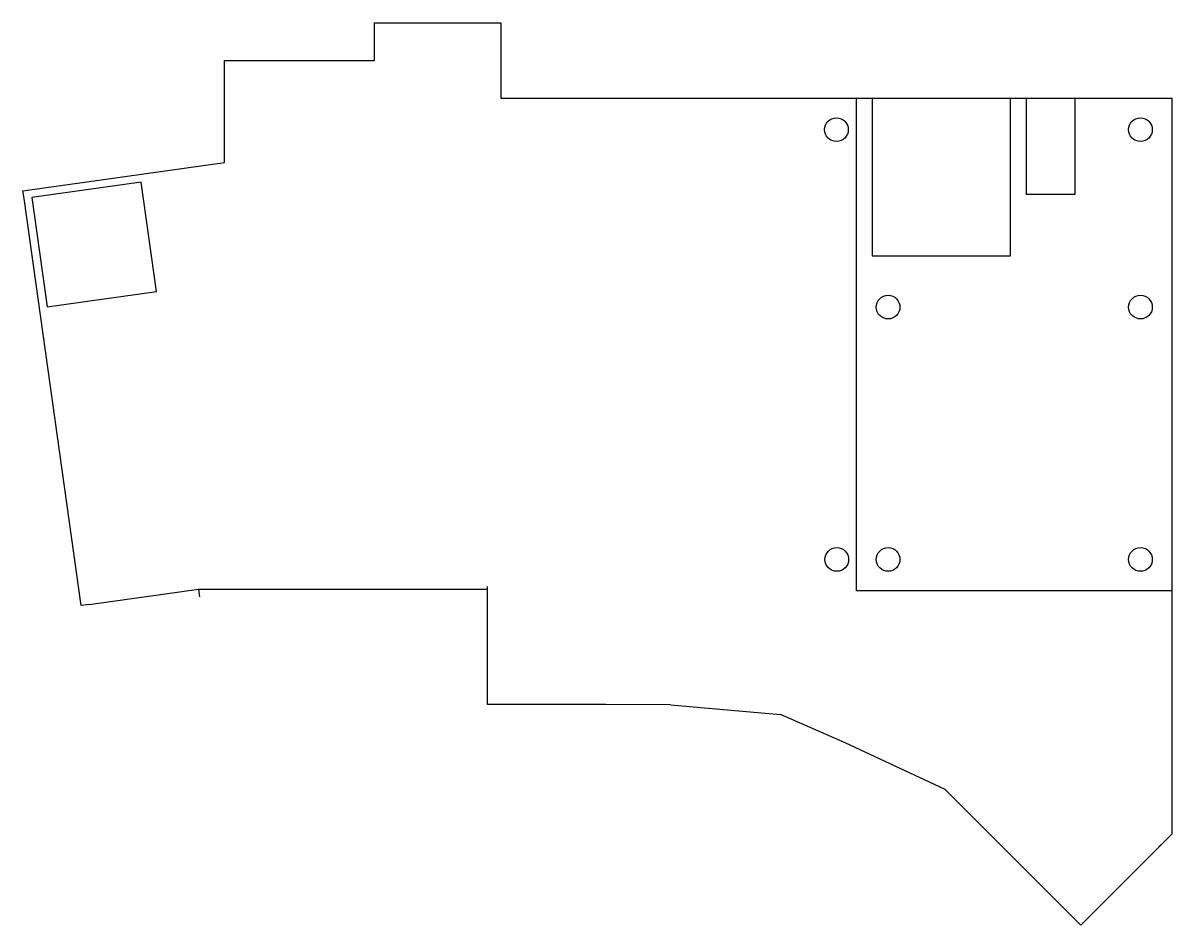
# Model space of a CAD drawing. Header units: millimetres. Extents: x -143 to 2, y -11 to 104.
import ezdxf

# ---------------------------------------------------------------- set-up
doc = ezdxf.new("R2010")
doc.units = ezdxf.units.MM
doc.layers.get('0').update_dxf_attribs({"linetype": 'CONTINUOUS'})

msp = doc.modelspace()

# ---------------------------------------------------------------- linework, layer by layer
for p, q in [((-98.72, 99.02), (-98.72, 103.78)), ((-98.72, 103.78), (-82.72, 103.78)), ((-82.72, 103.78), (-82.72, 94.25)), ((-117.76, 86.08), (-117.76, 99.02)), ((-117.76, 99.02), (-98.72, 99.02)), ((-82.72, 94.25), (2.38, 94.25)), ((-37.62, 31.75), (-37.62, 94.25)), ((-37.62, 94.25), (-35.62, 94.25)), ((-35.62, 94.25), (-35.62, 74.25)), ((-18.12, 74.25), (-18.12, 94.25)), ((-16.12, 94.25), (-16.12, 82.05)), ((-9.92, 82.05), (-9.92, 94.25)), ((2.38, 31.75), (2.38, 94.25)), ((-143.31, 82.49), (-117.76, 86.08)), ((-143.17, 81.5), (-143.31, 82.49)), ((-16.12, 82.05), (-9.92, 82.05)), ((-135.92, 29.91), (-143.17, 81.5)), ((-35.62, 74.25), (-18.12, 74.25)), ((-35.62, 74.25), (-18.12, 74.25)), ((-84.43, 17.34), (-84.43, 32.34)), ((-134.93, 30.05), (-121.07, 31.99)), ((-121.07, 31.99), (-120.93, 31)), ((-121.07, 31.99), (-84.43, 31.99)), ((2.38, 31.75), (-37.62, 31.75)), ((2.38, 0.97), (2.38, 31.75)), ((-134.93, 30.05), (-135.92, 29.91)), ((-83.43, 17.34), (-84.43, 17.34)), ((-69.43, 17.34), (-83.43, 17.34)), ((-61.23, 17.31), (-69.43, 17.34)), ((-61.23, 17.31), (-47.28, 16.09)), ((-39.07, 12.51), (-47.28, 16.09)), ((-26.39, 6.59), (-39.07, 12.51)), ((-26.39, 6.59), (-19.8, 0)), ((-9.19, -10.61), (2.38, 0.97)), ((0.71, -0.71), (1.41, 0)), ((1.41, 0), (2.38, 0.97)), ((-9.9, -9.9), (-19.8, 0)), ((-9.9, -9.9), (-9.19, -10.61))]:
    msp.add_line(p, q)
msp.add_lwpolyline([(-142.18, 81.64), (-140.23, 67.77), (-126.37, 69.72), (-128.32, 83.59)], close=True)
for centre in [(-40.17, 90.25), (-1.62, 90.25), (-33.62, 67.75), (-33.62, 67.75), (-1.62, 67.75), (-40.12, 35.75), (-33.62, 35.75), (-1.62, 35.75)]:
    msp.add_circle(centre, 1.5)

doc.saveas('drawing.dxf')
